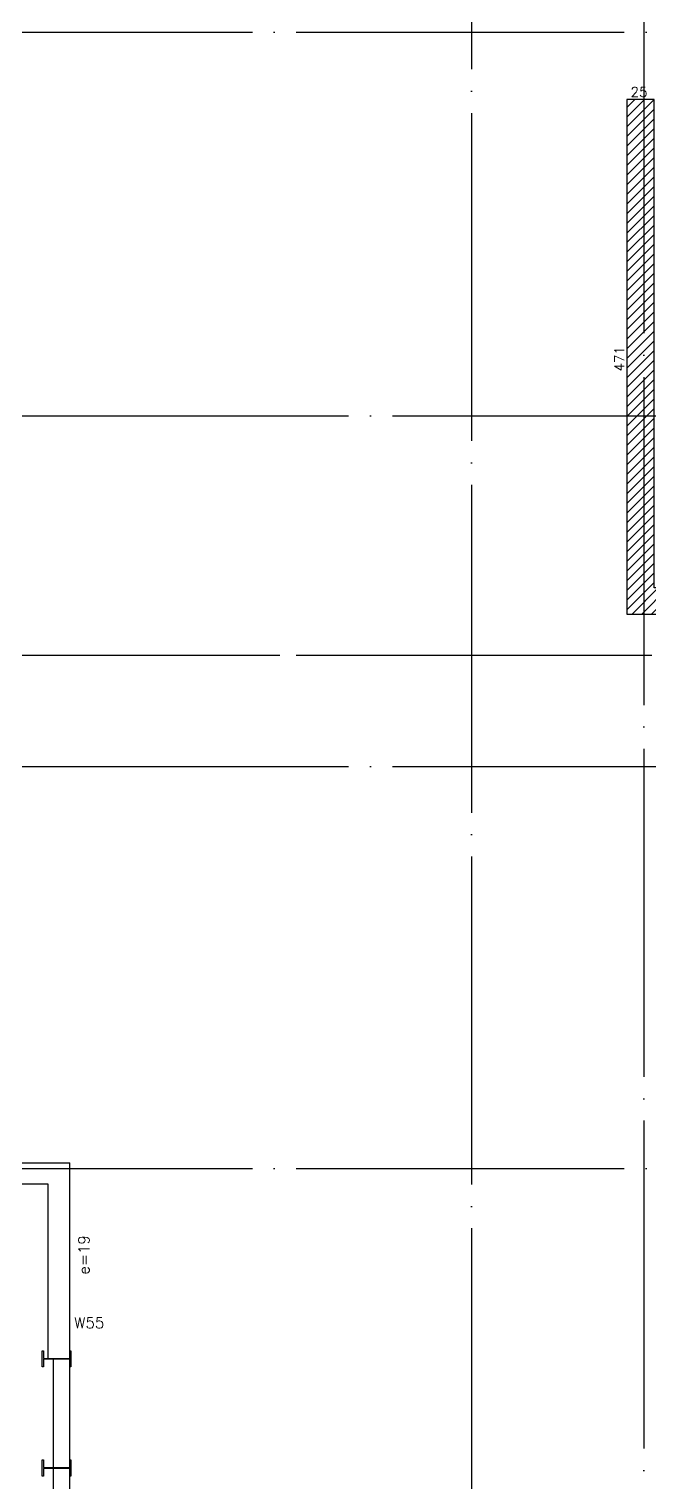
# Model space of a CAD drawing. Header units: millimetres. Extents: x -4107 to 5538, y -2094 to 2406.
# Drawn here: x 723 to 1290, y -771 to 558 of the extents above; entities that cross this region are included whole.
import ezdxf
from ezdxf.enums import TextEntityAlignment as Align

# ---------------------------------------------------------------- set-up
doc = ezdxf.new("R2010")
doc.units = ezdxf.units.MM
doc.header["$LTSCALE"] = 50
doc.linetypes.add('EIXO', pattern=[6.8, 6, -0.4, 0, -0.4])
for name, color, linetype in [('F-EIXO', 12, 'EIXO'), ('F-PARC-DIM', 2, 'Continuous'), ('F-PERFIL - W310x52', 4, 'Continuous'), ('F-PERFIL- W250x38.5', 4, 'Continuous'), ('F-PILARES-DIM', 172, 'Continuous'), ('F-PILARES-HACH', 174, 'Continuous'), ('F-PILARES-NOME', 170, 'Continuous'), ('F-PILARES-S', 170, 'Continuous'), ('F-TEXTO', 6, 'Continuous'), ('F-VIGAS', 3, 'Continuous')]:
    doc.layers.add(name, color=color, linetype=linetype)
doc.styles.add('MCP', font='simplex.shx')
doc.styles.add('ROMANS', font='simplex.shx')
doc.styles.get("Standard").update_dxf_attribs({"font": 'txt.shx'})

# ---------------------------------------------------------------- blocks, each defined once
blk = doc.blocks.new('*U19')
at = {"layer": 'F-EIXO'}
blk.add_line((0, 0), (7484.954, 0), dxfattribs=at)
at = {"layer": 'F-TEXTO', "style": 'ROMANS'}
blk.add_attdef('EIXO', text='', height=17.5, dxfattribs=at).set_placement((-28.2072, 0), align=Align.MIDDLE_CENTER)
blk = doc.blocks.new('*U13')
at = {"layer": 'F-EIXO'}
blk.add_line((0, 0), (7397, 0), dxfattribs=at)
at = {"layer": 'F-TEXTO', "style": 'ROMANS'}
blk.add_attdef('EIXO', text='', height=17.5, dxfattribs=at).set_placement((-28.2072, 0), align=Align.MIDDLE_CENTER)
blk = doc.blocks.new('*U15')
at = {"layer": 'F-EIXO'}
blk.add_line((0, 0), (0, -3377.9), dxfattribs=at)
at = {"layer": 'F-TEXTO', "style": 'ROMANS'}
blk.add_attdef('EIXO', text='', height=17.5, rotation=360, dxfattribs=at).set_placement((0, 28.2), align=Align.MIDDLE_CENTER)
blk = doc.blocks.new('*U14')
at = {"layer": 'F-EIXO'}
blk.add_line((0, 0), (0, -3476.4), dxfattribs=at)
at = {"layer": 'F-TEXTO', "style": 'ROMANS'}
blk.add_attdef('EIXO', text='', height=17.5, rotation=360, dxfattribs=at).set_placement((0, 28.2), align=Align.MIDDLE_CENTER)
blk = doc.blocks.new('A$C44D756D9')
at = {"layer": 'F-PERFIL- W250x38.5', "linetype": 'Continuous'}
for p, q in [((4060.4, -2155.5), (4060.4, -2140.8)), ((4060.4, -2140.8), (4061.5, -2140.8)), ((4061.5, -2140.8), (4061.5, -2147.8)), ((4061.5, -2147.8), (4085.5, -2147.8)), ((4085.5, -2148.5), (4061.5, -2148.5)), ((4061.5, -2148.5), (4061.5, -2155.5)), ((4085.5, -2147.8), (4085.5, -2140.8)), ((4085.5, -2140.8), (4086.6, -2140.8)), ((4085.5, -2155.5), (4085.5, -2148.5)), ((4086.6, -2140.8), (4086.6, -2155.5)), ((4061.5, -2155.5), (4060.4, -2155.5)), ((4086.6, -2155.5), (4085.5, -2155.5)), ((4060.4, -2255.5), (4060.4, -2240.8)), ((4060.4, -2240.8), (4061.5, -2240.8)), ((4061.5, -2240.8), (4061.5, -2247.8)), ((4085.5, -2247.8), (4085.5, -2240.8)), ((4085.5, -2240.8), (4086.6, -2240.8)), ((4086.6, -2240.8), (4086.6, -2255.5)), ((4061.5, -2255.5), (4060.4, -2255.5)), ((4061.5, -2247.8), (4085.5, -2247.8)), ((4085.5, -2248.5), (4061.5, -2248.5)), ((4061.5, -2248.5), (4061.5, -2255.5)), ((4085.5, -2255.5), (4085.5, -2248.5)), ((4086.6, -2255.5), (4085.5, -2255.5))]:
    blk.add_line(p, q, dxfattribs=at)
for points in [[(4060.4, -2155.5), (4060.4, -2140.8), (4061.5, -2140.8), (4061.5, -2147.8), (4085.5, -2147.8), (4085.5, -2140.8), (4086.6, -2140.8), (4086.6, -2155.5), (4085.5, -2155.5), (4085.5, -2148.5), (4061.5, -2148.5), (4061.5, -2155.5)], [(4060.4, -2255.5), (4060.4, -2240.8), (4061.5, -2240.8), (4061.5, -2247.8), (4085.5, -2247.8), (4085.5, -2240.8), (4086.6, -2240.8), (4086.6, -2255.5), (4085.5, -2255.5), (4085.5, -2248.5), (4061.5, -2248.5), (4061.5, -2255.5)]]:
    blk.add_lwpolyline(points, close=True, dxfattribs=at)
at = {"layer": 'F-PILARES-NOME'}
blk.add_text('W55', height=10, dxfattribs=at).set_placement((4089.6, -2120.3))

msp = doc.modelspace()

# ---------------------------------------------------------------- hatches: boundary and pattern name
at = {"layer": 'F-PILARES-HACH', "linetype": 'Continuous'}
h = msp.add_hatch(dxfattribs=at)
h.set_pattern_fill('ANSI31', color=256, scale=50, style=0)
h.set_pattern_definition([(45, (0, -5000), (-4.4194174, 4.4194174), [])])
h.paths.add_polyline_path([(1270, 22.5), (1514, 22.5), (1514, 46.5), (1295, 46.5), (1295, 493.5), (1270, 493.5)], flags=16)

# ---------------------------------------------------------------- linework, layer by layer
at = {"layer": 'F-EIXO'}
msp.add_line((-3768.53, -15), (3691.239, -15), dxfattribs=at)
at = {"layer": 'F-PILARES-S', "linetype": 'Continuous'}
msp.add_lwpolyline([(1270, 22.5), (1514, 22.5), (1514, 46.5), (1295, 46.5), (1295, 493.5), (1270, 493.5), (1270, 22.5)], dxfattribs=at)
at = {"layer": 'F-VIGAS'}
for points in [[(645.5, -479.5), (760.5, -479.5)], [(760.5, -949.5), (760.5, -479.5)], [(645.5, -498.5), (740.5, -498.5), (740.5, -658.312)], [(745.5, -941.87), (745.5, -658.972)]]:
    msp.add_lwpolyline(points, dxfattribs=at)

# ---------------------------------------------------------------- block references
at = {"layer": 'F-EIXO', "linetype": 'Continuous'}
for name, p in [('*U14', (1285.5, 1939.842)), ('*U15', (1128, 1841.357)), ('*U19', (-3793.715, 555)), ('*U13', (-3705.761, 204)), ('*U19', (-3793.715, -15)), ('*U13', (-3705.761, -117)), ('*U19', (-3793.715, -484.5))]:
    msp.add_blockref(name, p, dxfattribs=at)
at = {"layer": 'F-PERFIL - W310x52'}
msp.add_blockref('A$C44D756D9', (-3325, 1489.5), dxfattribs=at)

# ---------------------------------------------------------------- texts
at = {"layer": 'F-PARC-DIM', "style": 'MCP'}
msp.add_text('e=19', height=10, rotation=90, dxfattribs=at).set_placement((778.44, -581.719))
at = {"layer": 'F-PILARES-DIM', "linetype": 'Continuous', "style": 'ROMANS'}
msp.add_text('25', height=9, dxfattribs=at).set_placement((1273.5, 495.75))
msp.add_text('471', height=9, rotation=90, dxfattribs=at).set_placement((1267.75, 244.5))

doc.saveas('drawing.dxf')
